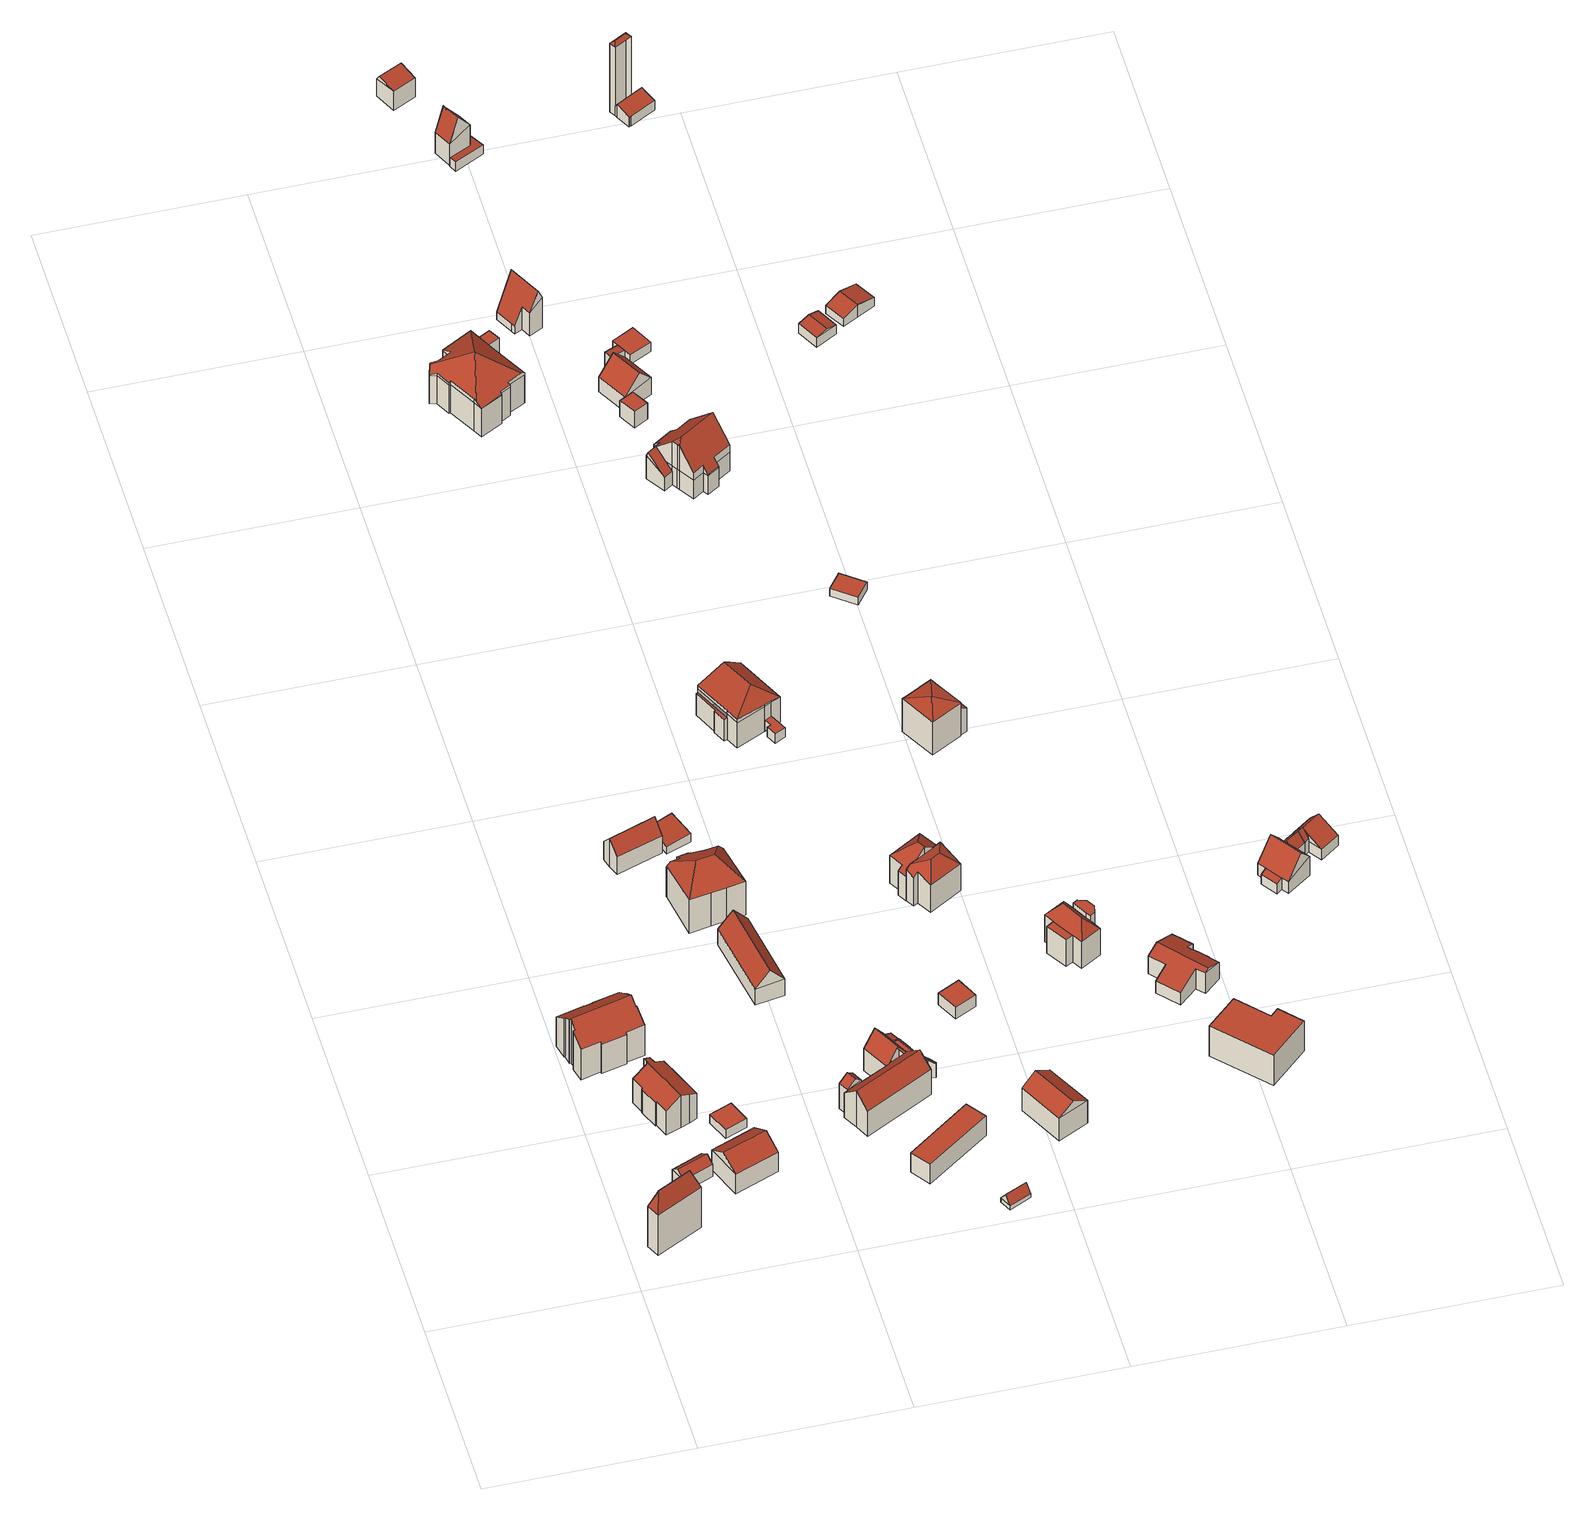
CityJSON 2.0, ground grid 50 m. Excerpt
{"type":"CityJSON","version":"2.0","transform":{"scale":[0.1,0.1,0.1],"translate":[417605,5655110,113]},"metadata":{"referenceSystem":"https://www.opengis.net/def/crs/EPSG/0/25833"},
"CityObjects":{
"building1":{"type":"Building","attributes":{"Dachtyp_tdc":"tdcFreeFormRoof","Gemeindeschluessel":14612000,"Dachneigung":70.99,"QualitaetDacherkennung":5,"Geometrietyp2DReferenz":"3000","measuredHeight":18.32,"function":"31001_9998","roofType":"5000"},"geometry":[{"type":"Solid","lod":"2","boundaries":[[[[0,1,2,3]],[[1,4,5,2]],[[4,6,7,5]],[[6,0,3,7]],[[8,6,4]],[[9,8,4,1]],[[9,1,0]],[[8,9,0,6]],[[3,2,5,7]]]],"semantics":{"surfaces":[{"type":"WallSurface"},{"type":"RoofSurface"},{"type":"GroundSurface"}],"values":[[0,0,0,0,1,1,1,1,2]]}}]},
"building2":{"type":"Building","attributes":{"Dachtyp_tdc":"tdcGableRoof","Gemeindeschluessel":14612000,"Dachneigung":39.27,"QualitaetDacherkennung":62,"Geometrietyp2DReferenz":"3000","measuredHeight":5.56,"function":"31001_9998","roofType":"3100"},"geometry":[{"type":"Solid","lod":"2","boundaries":[[[[10,11,12,13]],[[11,14,15,12]],[[14,16,17,15]],[[16,10,13,17]],[[14,11,18]],[[10,16,19]],[[11,10,19,18]],[[16,14,18,19]],[[13,12,15,17]]]],"semantics":{"surfaces":[{"type":"WallSurface"},{"type":"RoofSurface"},{"type":"GroundSurface"}],"values":[[0,0,0,0,0,0,1,1,2]]}}]},
"building3":{"type":"Building","attributes":{"Dachtyp_tdc":"tdcGableRoof","Gemeindeschluessel":14612000,"Dachneigung":36.23,"QualitaetDacherkennung":73,"Geometrietyp2DReferenz":"3000","measuredHeight":14.15,"function":"31001_9998","roofType":"3100"},"geometry":[{"type":"Solid","lod":"2","boundaries":[[[[20,21,22,23]],[[21,24,25,22]],[[24,26,27,25]],[[26,28,29,27]],[[28,30,31,29]],[[30,32,33,31]],[[32,34,35,33]],[[34,36,37,35]],[[36,38,39,37]],[[38,40,41,39]],[[40,42,43,41]],[[44,45,46,47]],[[45,48,49,46]],[[48,50,51,49]],[[50,52,53,51]],[[52,54,55,53]],[[54,56,57,55]],[[56,58,59,57]],[[58,60,61,59]],[[60,62,63,61]],[[62,64,65,63]],[[64,66,67,65]],[[66,20,23,67]],[[62,60,58,56,54,52,50,48,45,44,68,42,40,38,36]],[[36,34,32,30,28,26,24,21,20,66,64,62]],[[23,22,25,27,29,31,33,35,37,39,41,43,69,47,46,49,51,53,55,57,59,61,63,65,67]],[[42,68,69,43]],[[68,44,47,69]]]],"semantics":{"surfaces":[{"type":"WallSurface"},{"type":"RoofSurface"},{"type":"GroundSurface"}],"values":[[0,0,0,0,0,0,0,0,0,0,0,0,0,0,0,0,0,0,0,0,0,0,0,1,1,2,0,0]]}}]},
"building4":{"type":"Building","attributes":{"Dachtyp_tdc":"tdcGableRoof","Gemeindeschluessel":14612000,"Dachneigung":25.41,"QualitaetDacherkennung":47,"Geometrietyp2DReferenz":"3000","measuredHeight":10.23,"function":"31001_9998","roofType":"3100"},"geometry":[{"type":"Solid","lod":"2","boundaries":[[[[70,71,72,73]],[[71,74,75,72]],[[74,76,77,75]],[[76,78,79,77]],[[78,80,81,79]],[[80,82,83,81]],[[82,84,85,83]],[[84,86,87,85]],[[86,88,89,87]],[[88,90,91,89]],[[90,92,93,91]],[[92,94,95,93]],[[94,96,97,95]],[[96,98,99,97]],[[98,100,101,99]],[[100,102,103,101]],[[102,104,105,103]],[[104,70,73,105]],[[100,98,96,94,92,90,88,86,84,82]],[[82,80,78,76,74,71,70,104,102,100]],[[73,72,75,77,79,81,83,85,87,89,91,93,95,97,99,101,103,105]]]],"semantics":{"surfaces":[{"type":"WallSurface"},{"type":"RoofSurface"},{"type":"GroundSurface"}],"values":[[0,0,0,0,0,0,0,0,0,0,0,0,0,0,0,0,0,0,1,1,2]]}}]},
"building5":{"type":"Building","attributes":{"Dachtyp_tdc":"tdcGableRoof","Gemeindeschluessel":14612000,"Dachneigung":33.39,"QualitaetDacherkennung":82,"Geometrietyp2DReferenz":"3000","measuredHeight":9.34,"function":"31001_9998","roofType":"3100"},"geometry":[{"type":"Solid","lod":"2","boundaries":[[[[106,107,108,109]],[[107,110,111,108]],[[110,112,113,111]],[[112,106,109,113]],[[110,107,114]],[[106,112,115]],[[107,106,115,114]],[[112,110,114,115]],[[109,108,111,113]]]],"semantics":{"surfaces":[{"type":"WallSurface"},{"type":"RoofSurface"},{"type":"GroundSurface"}],"values":[[0,0,0,0,0,0,1,1,2]]}}]},
"building6":{"type":"Building","attributes":{"Dachtyp_tdc":"tdcPolyFlatRoof","Gemeindeschluessel":14612000,"Dachneigung":0,"QualitaetDacherkennung":63,"Geometrietyp2DReferenz":"3000","measuredHeight":2.88,"function":"31001_9998","roofType":"1000"},"geometry":[{"type":"Solid","lod":"2","boundaries":[[[[116,117,118,119]],[[117,120,121,118]],[[120,122,123,121]],[[122,116,119,123]],[[122,120,117,116]],[[119,118,121,123]]]],"semantics":{"surfaces":[{"type":"WallSurface"},{"type":"RoofSurface"},{"type":"GroundSurface"}],"values":[[0,0,0,0,1,2]]}}]},
"building7":{"type":"Building","attributes":{"Dachtyp_tdc":"tdcGableRoof","Gemeindeschluessel":14612000,"Dachneigung":51.61,"QualitaetDacherkennung":82,"Geometrietyp2DReferenz":"3000","measuredHeight":9.18,"function":"31001_9998","roofType":"3100"},"geometry":[{"type":"Solid","lod":"2","boundaries":[[[[124,125,126,127]],[[125,128,129,126]],[[128,130,131,129]],[[130,132,133,131]],[[132,134,135,133]],[[134,136,137,135]],[[136,138,139,137]],[[132,130,128,125,124,140,141,138]],[[138,136,134,132]],[[139,142,143,127,126,129,131,133,135,137]],[[138,141,142,139]],[[141,140,143,142]],[[140,124,127,143]]]],"semantics":{"surfaces":[{"type":"WallSurface"},{"type":"RoofSurface"},{"type":"GroundSurface"}],"values":[[0,0,0,0,0,0,0,1,1,2,0,0,0]]}}]},
"building8":{"type":"Building","attributes":{"Dachtyp_tdc":"tdcGableRoof","Gemeindeschluessel":14612000,"Dachneigung":51.24,"QualitaetDacherkennung":78,"Geometrietyp2DReferenz":"3000","measuredHeight":9.6,"function":"31001_9998","roofType":"3100"},"geometry":[{"type":"Solid","lod":"2","boundaries":[[[[144,145,146,147]],[[145,148,149,146]],[[148,150,151,149]],[[150,144,147,151]],[[148,145,152]],[[144,150,153]],[[145,144,153,152]],[[150,148,152,153]],[[147,146,149,151]]]],"semantics":{"surfaces":[{"type":"WallSurface"},{"type":"RoofSurface"},{"type":"GroundSurface"}],"values":[[0,0,0,0,0,0,1,1,2]]}}]},
"building9":{"type":"Building","attributes":{"Dachtyp_tdc":"tdcFreeFormRoof","Gemeindeschluessel":14612000,"Dachneigung":37.23,"QualitaetDacherkennung":53,"Geometrietyp2DReferenz":"3000","measuredHeight":15.66,"function":"31001_9998","roofType":"5000"},"geometry":[{"type":"Solid","lod":"2","boundaries":[[[[154,155,156,157]],[[155,158,159,156]],[[158,160,161,159]],[[160,162,163,161]],[[162,164,165,163]],[[164,166,167,165]],[[166,168,169,167]],[[168,170,171,169]],[[170,172,173,171]],[[172,174,175,173]],[[174,176,177,175]],[[176,178,179,177]],[[178,154,157,179]],[[176,180,181,154,178]],[[170,168,182,183]],[[172,170,183,180,176,174]],[[183,182,166,164,162,160,158,155,181,180]],[[155,154,181]],[[168,166,182]],[[157,156,159,161,163,165,167,169,171,173,175,177,179]]]],"semantics":{"surfaces":[{"type":"WallSurface"},{"type":"RoofSurface"},{"type":"GroundSurface"}],"values":[[0,0,0,0,0,0,0,0,0,0,0,0,0,1,1,1,1,0,0,2]]}}]},
"building10":{"type":"Building","attributes":{"Dachtyp_tdc":"tdcPolyFlatRoof","Gemeindeschluessel":14612000,"Dachneigung":5.71,"QualitaetDacherkennung":79,"Geometrietyp2DReferenz":"3000","measuredHeight":2.94,"function":"31001_9998","roofType":"2100"},"geometry":[{"type":"Solid","lod":"2","boundaries":[[[[184,185,186,187]],[[185,188,189,186]],[[188,190,191,189]],[[190,192,193,191]],[[192,184,187,193]],[[192,190,188,185,184]],[[187,186,189,191,193]]]],"semantics":{"surfaces":[{"type":"WallSurface"},{"type":"RoofSurface"},{"type":"GroundSurface"}],"values":[[0,0,0,0,0,1,2]]}}]},
"building11":{"type":"Building","attributes":{"Gemeindeschluessel":14612000,"Geometrietyp2DReferenz":"3000","function":"31001_9998","roofType":"9999"},"children":["building11-1","building11-2","building11-3","building11-4"]},
"building11-1":{"type":"BuildingPart","attributes":{"Dachtyp_tdc":"tdcGableRoof","Dachneigung":43.48,"QualitaetDacherkennung":71,"Geometrietyp2DReferenz":"3000","measuredHeight":11.75,"roofType":"3100"},"parents":["building11"],"geometry":[{"type":"MultiSurface","lod":"2","boundaries":[[[194,195,196,197]],[[195,198,199,196]],[[198,200,201,199]],[[200,202,203,201]],[[204,205,206,207,208]],[[209,210,211]],[[209,194,197,210]],[[212,213,214,215,216,205,204,202,200,198]],[[198,195,194,209,212]],[[197,196,199,201,203,208,207,217,218,219,220,210]]],"semantics":{"surfaces":[{"type":"WallSurface"},{"type":"RoofSurface"},{"type":"GroundSurface"}],"values":[0,0,0,0,0,0,0,1,1,2]}}]},
"building11-2":{"type":"BuildingPart","attributes":{"Dachtyp_tdc":"tdcGableRoof","Dachneigung":54.08,"QualitaetDacherkennung":79,"Geometrietyp2DReferenz":"3000","measuredHeight":11.5,"roofType":"3100"},"parents":["building11"],"geometry":[{"type":"MultiSurface","lod":"2","boundaries":[[[206,221,222,207]],[[221,223,224,222]],[[223,225,226,224]],[[225,227,228,226]],[[227,229,228]],[[223,221,206,216,230]],[[230,214,231,227,225,223]],[[218,217,207,222,224,226,228]]],"semantics":{"surfaces":[{"type":"WallSurface"},{"type":"RoofSurface"},{"type":"GroundSurface"}],"values":[0,0,0,0,0,1,1,2]}}]},
"building11-3":{"type":"BuildingPart","attributes":{"Dachtyp_tdc":"tdcFreeFormRoof","Dachneigung":43.58,"QualitaetDacherkennung":15,"Geometrietyp2DReferenz":"3000","measuredHeight":7.58,"roofType":"5000"},"parents":["building11"],"geometry":[{"type":"MultiSurface","lod":"2","boundaries":[[[232,233,234,235]],[[233,236,237,234]],[[236,238,239,237]],[[238,240,241,239]],[[240,242,243,241]],[[242,244,245,243]],[[244,246,247,245]],[[246,248,249,247]],[[248,250,251,249]],[[250,252,219,251]],[[229,232,235,228]],[[252,253,211,253,252,250,254]],[[250,248,246]],[[250,246,244,242,240,238,236,233,232,255,254]],[[232,229,255]],[[229,256,252,254,255]],[[235,234,237,239,241,243,245,247,249,251,219,220,210,220,219,218,228]]],"semantics":{"surfaces":[{"type":"WallSurface"},{"type":"RoofSurface"},{"type":"GroundSurface"}],"values":[0,0,0,0,0,0,0,0,0,0,0,1,1,1,1,1,2]}}]},
"building11-4":{"type":"BuildingPart","attributes":{"Dachtyp_tdc":"tdcGableRoof","Dachneigung":38.93,"QualitaetDacherkennung":52,"Geometrietyp2DReferenz":"3000","measuredHeight":10,"roofType":"3100"},"parents":["building11"],"geometry":[{"type":"MultiSurface","lod":"2","boundaries":[[[257,258,259,203,202]],[[258,260,261,259]],[[260,262,204,208,261]],[[260,258,263]],[[257,262,264]],[[258,257,264,263]],[[262,260,263,264]],[[203,259,261,208]]],"semantics":{"surfaces":[{"type":"WallSurface"},{"type":"RoofSurface"},{"type":"GroundSurface"}],"values":[0,0,0,0,0,1,1,2]}}]},
"building12":{"type":"Building","attributes":{"Dachtyp_tdc":"tdcPolyFlatRoof","Gemeindeschluessel":14612000,"Dachneigung":0,"QualitaetDacherkennung":71,"Geometrietyp2DReferenz":"3000","measuredHeight":6.22,"function":"31001_9998","roofType":"1000"},"geometry":[{"type":"Solid","lod":"2","boundaries":[[[[265,266,267,268]],[[266,269,270,267]],[[269,271,272,270]],[[271,265,268,272]],[[271,269,266,265]],[[268,267,270,272]]]],"semantics":{"surfaces":[{"type":"WallSurface"},{"type":"RoofSurface"},{"type":"GroundSurface"}],"values":[[0,0,0,0,1,2]]}}]},
"building13":{"type":"Building","attributes":{"Dachtyp_tdc":"tdcPolyFlatRoof","Gemeindeschluessel":14612000,"Dachneigung":24.96,"QualitaetDacherkennung":36,"Geometrietyp2DReferenz":"3000","measuredHeight":5.67,"function":"31001_9998","roofType":"2100"},"geometry":[{"type":"Solid","lod":"2","boundaries":[[[[273,274,275,276]],[[274,277,278,275]],[[277,279,280,278]],[[279,273,276,280]],[[279,277,274,273]],[[276,275,278,280]]]],"semantics":{"surfaces":[{"type":"WallSurface"},{"type":"RoofSurface"},{"type":"GroundSurface"}],"values":[[0,0,0,0,1,2]]}}]},
"building14":{"type":"Building","attributes":{"Dachtyp_tdc":"tdcFreeFormRoof","Gemeindeschluessel":14612000,"Dachneigung":56.07,"QualitaetDacherkennung":18,"Geometrietyp2DReferenz":"3000","measuredHeight":3.53,"function":"31001_9998","roofType":"5000"},"geometry":[{"type":"Solid","lod":"2","boundaries":[[[[281,282,283,284]],[[282,285,286,283]],[[285,287,288,286]],[[287,281,284,288]],[[289,290,287,285]],[[289,285,282]],[[290,289,282,281]],[[290,281,287]],[[284,283,286,288]]]],"semantics":{"surfaces":[{"type":"WallSurface"},{"type":"RoofSurface"},{"type":"GroundSurface"}],"values":[[0,0,0,0,1,0,1,0,2]]}}]},
"building15":{"type":"Building","attributes":{"Dachtyp_tdc":"tdcFreeFormRoof","Gemeindeschluessel":14612000,"Dachneigung":37.74,"QualitaetDacherkennung":28,"Geometrietyp2DReferenz":"3000","measuredHeight":15.5,"function":"31001_9998","roofType":"5000"},"geometry":[{"type":"Solid","lod":"2","boundaries":[[[[291,292,293,294]],[[292,295,296,293]],[[295,297,298,296]],[[297,299,300,298]],[[299,301,302,300]],[[301,303,304,302]],[[303,305,306,304]],[[305,307,308,306]],[[307,309,310,308]],[[309,311,312,310]],[[311,313,314,312]],[[313,315,316,314]],[[315,317,318,316]],[[317,319,320,318]],[[319,321,322,320]],[[321,323,324,322]],[[323,291,294,324]],[[325,326,327,328,329,330,331,309]],[[332,333,334,335,336,331,330]],[[337,332,330,338,339]],[[340,341,342,343,338,330,329,299]],[[297,340,299]],[[299,329,328,301]],[[323,339,338,343,291]],[[291,343,342,292]],[[292,342,341,295]],[[295,341,340,297]],[[321,337,339,323]],[[319,332,337,321]],[[309,331,336,311]],[[311,336,335,313]],[[313,335,334,315]],[[315,334,333,317]],[[317,333,332,319]],[[301,328,327,303]],[[303,327,326,305]],[[305,326,325,307]],[[307,325,309]],[[294,293,296,298,300,302,304,306,308,310,312,314,316,318,320,322,324]]]],"semantics":{"surfaces":[{"type":"WallSurface"},{"type":"RoofSurface"},{"type":"GroundSurface"}],"values":[[0,0,0,0,0,0,0,0,0,0,0,0,0,0,0,0,0,1,1,1,1,0,0,0,0,0,0,0,0,0,0,0,0,0,0,0,0,0,2]]}}]},
"building16":{"type":"Building","attributes":{"Dachtyp_tdc":"tdcPolyFlatRoof","Gemeindeschluessel":14612000,"Dachneigung":0,"QualitaetDacherkennung":49,"Geometrietyp2DReferenz":"3000","measuredHeight":3.64,"function":"31001_9998","roofType":"1000"},"geometry":[{"type":"Solid","lod":"2","boundaries":[[[[344,345,346,347]],[[345,348,349,346]],[[348,350,351,349]],[[350,344,347,351]],[[350,348,345,344]],[[347,346,349,351]]]],"semantics":{"surfaces":[{"type":"WallSurface"},{"type":"RoofSurface"},{"type":"GroundSurface"}],"values":[[0,0,0,0,1,2]]}}]},
"building17":{"type":"Building","attributes":{"Gemeindeschluessel":14612000,"Geometrietyp2DReferenz":"3000","function":"31001_9998","roofType":"9999"},"children":["building17-1","building17-2"]},
"building17-1":{"type":"BuildingPart","attributes":{"Dachtyp_tdc":"tdcPolyFlatRoof","Dachneigung":0,"QualitaetDacherkennung":19,"Geometrietyp2DReferenz":"3000","measuredHeight":6.93,"roofType":"1000"},"parents":["building17"],"geometry":[{"type":"MultiSurface","lod":"2","boundaries":[[[352,353,354,355]],[[353,356,357,354]],[[356,358,359,357]],[[358,360,361,359]],[[360,362,363,361]],[[360,358,356,353,352,362]],[[363,355,354,357,359,361]]],"semantics":{"surfaces":[{"type":"WallSurface"},{"type":"RoofSurface"},{"type":"GroundSurface"}],"values":[0,0,0,0,0,1,2]}}]},
"building17-2":{"type":"BuildingPart","attributes":{"Dachtyp_tdc":"tdcHipAndGableRoof","Dachneigung":17.1,"QualitaetDacherkennung":35,"Geometrietyp2DReferenz":"3000","measuredHeight":11.68,"roofType":"5000"},"parents":["building17"],"geometry":[{"type":"MultiSurface","lod":"2","boundaries":[[[364,365,352,355,366]],[[367,368,369,363,362]],[[368,370,371,369]],[[370,372,373,371]],[[374,375,376,372,377]],[[370,378,379,377,372]],[[380,374,377,379,381]],[[364,374,380,365]],[[365,380,381,367]],[[368,378,370]],[[367,381,379,378,368]],[[382,376,375,383]],[[372,376,382]],[[383,375,374,364]],[[373,384,385,366,355,363,369,371]],[[372,382,384,373]],[[382,383,385,384]],[[383,364,366,385]]],"semantics":{"surfaces":[{"type":"WallSurface"},{"type":"RoofSurface"},{"type":"GroundSurface"}],"values":[0,0,0,0,1,1,1,0,0,0,0,0,0,0,2,0,0,0]}}]},
"building18":{"type":"Building","attributes":{"Dachtyp_tdc":"tdcGableRoof","Gemeindeschluessel":14612000,"Dachneigung":32.87,"QualitaetDacherkennung":79,"Geometrietyp2DReferenz":"3000","measuredHeight":9.95,"function":"31001_9998","roofType":"3100"},"geometry":[{"type":"Solid","lod":"2","boundaries":[[[[386,387,388,389]],[[390,391,389,388]],[[392,393,394,395]],[[387,386,393,392]],[[386,391,394,393]],[[391,390,395,394]],[[390,387,392,395]],[[391,386,389]],[[387,390,388]]]],"semantics":{"surfaces":[{"type":"RoofSurface"},{"type":"GroundSurface"},{"type":"WallSurface"}],"values":[[0,0,1,2,2,2,2,2,2]]}}]},
"building19":{"type":"Building","attributes":{"Gemeindeschluessel":14612000,"Geometrietyp2DReferenz":"3000","function":"31001_9998","roofType":"9999"},"children":["building19-1","building19-2"]},
"building19-1":{"type":"BuildingPart","attributes":{"Dachtyp_tdc":"tdcPolyFlatRoof","Dachneigung":0,"QualitaetDacherkennung":50,"Geometrietyp2DReferenz":"3000","measuredHeight":4.95,"roofType":"1000"},"parents":["building19"],"geometry":[{"type":"MultiSurface","lod":"2","boundaries":[[[396,397,398,399]],[[397,400,401,398]],[[400,402,403,401]],[[402,400,397,396]],[[399,398,401,403]]],"semantics":{"surfaces":[{"type":"WallSurface"},{"type":"RoofSurface"},{"type":"GroundSurface"}],"values":[0,0,0,1,2]}}]},
"building19-2":{"type":"BuildingPart","attributes":{"Dachtyp_tdc":"tdcFreeFormRoof","Dachneigung":19,"QualitaetDacherkennung":29,"Geometrietyp2DReferenz":"3000","measuredHeight":5.37,"roofType":"5000"},"parents":["building19"],"geometry":[{"type":"MultiSurface","lod":"2","boundaries":[[[402,404,405,403]],[[404,406,407,405]],[[406,396,399,407]],[[408,406,404]],[[409,408,404,402]],[[409,402,396]],[[408,409,396,406]],[[399,403,405,407]]],"semantics":{"surfaces":[{"type":"WallSurface"},{"type":"RoofSurface"},{"type":"GroundSurface"}],"values":[0,0,0,1,1,1,1,2]}}]},
"building20":{"type":"Building","attributes":{"Dachtyp_tdc":"tdcPolyFlatRoof","Gemeindeschluessel":14612000,"Dachneigung":0,"QualitaetDacherkennung":33,"Geometrietyp2DReferenz":"3000","measuredHeight":3,"function":"31001_9998","roofType":"1000"},"geometry":[{"type":"Solid","lod":"2","boundaries":[[[[410,411,412,413]],[[411,414,415,412]],[[414,416,417,415]],[[416,418,419,417]],[[418,420,421,419]],[[420,410,413,421]],[[420,418,416,414,411,410]],[[413,412,415,417,419,421]]]],"semantics":{"surfaces":[{"type":"WallSurface"},{"type":"RoofSurface"},{"type":"GroundSurface"}],"values":[[0,0,0,0,0,0,1,2]]}}]},
"building21":{"type":"Building","attributes":{"Dachtyp_tdc":"tdcHipAndGableRoof","Gemeindeschluessel":14612000,"Dachneigung":41.24,"QualitaetDacherkennung":55,"Geometrietyp2DReferenz":"3000","measuredHeight":12.93,"function":"31001_9998","roofType":"5000"},"geometry":[{"type":"Solid","lod":"2","boundaries":[[[[422,423,424,425]],[[423,426,427,424]],[[426,428,429,427]],[[428,430,431,429]],[[430,432,433,431]],[[432,434,435,433]],[[434,422,425,435]],[[430,428,436]],[[428,426,423,422,434,436]],[[434,432,430,436]],[[425,424,427,429,431,433,435]]]],"semantics":{"surfaces":[{"type":"WallSurface"},{"type":"RoofSurface"},{"type":"GroundSurface"}],"values":[[0,0,0,0,0,0,0,1,1,1,2]]}}]},
"building22":{"type":"Building","attributes":{"Dachtyp_tdc":"tdcHipRoof","Gemeindeschluessel":14612000,"Dachneigung":45.34,"QualitaetDacherkennung":40,"Geometrietyp2DReferenz":"3000","measuredHeight":12.14,"function":"31001_9998","roofType":"3200"},"geometry":[{"type":"Solid","lod":"2","boundaries":[[[[437,438,439,440]],[[438,441,442,439]],[[441,443,444,442]],[[443,445,446,444]],[[445,447,448,446]],[[447,449,450,448]],[[449,437,440,450]],[[437,449,451]],[[447,445,443,441,438,452]],[[449,447,452,451]],[[438,437,451,452]],[[440,439,442,444,446,448,450]]]],"semantics":{"surfaces":[{"type":"WallSurface"},{"type":"RoofSurface"},{"type":"GroundSurface"}],"values":[[0,0,0,0,0,0,0,1,1,1,1,2]]}}]},
"building23":{"type":"Building","attributes":{"Dachtyp_tdc":"tdcFreeFormRoof","Gemeindeschluessel":14612000,"Dachneigung":65.74,"QualitaetDacherkennung":5,"Geometrietyp2DReferenz":"3000","measuredHeight":12.74,"function":"31001_9998","roofType":"5000"},"geometry":[{"type":"Solid","lod":"2","boundaries":[[[[453,454,455,456]],[[454,457,458,455]],[[457,459,460,458]],[[459,461,462,460]],[[461,463,464,462]],[[463,465,466,464]],[[465,453,456,466]],[[467,461,459,468]],[[465,463,467,468,457,454,453]],[[463,461,467]],[[459,457,468]],[[456,455,458,460,462,464,466]]]],"semantics":{"surfaces":[{"type":"WallSurface"},{"type":"RoofSurface"},{"type":"GroundSurface"}],"values":[[0,0,0,0,0,0,0,1,1,0,0,2]]}}]},
"building24":{"type":"Building","attributes":{"Dachtyp_tdc":"tdcGableRoof","Gemeindeschluessel":14612000,"Dachneigung":41.22,"QualitaetDacherkennung":0,"Geometrietyp2DReferenz":"3000","BezugspunktDach":"2000","measuredHeight":8.77,"function":"31001_9998"},"geometry":[{"type":"MultiSurface","lod":"2","boundaries":[[[469,470,471,472]],[[473,474,472,471]],[[470,469,475,476]],[[469,474,477,475]],[[474,473,478,477]],[[473,470,476,478]],[[474,469,472]],[[470,473,471]],[[476,475,477,478]]],"semantics":{"surfaces":[{"type":"RoofSurface"},{"type":"WallSurface"},{"type":"GroundSurface"}],"values":[0,0,1,1,1,1,1,1,2]}}]},
"building25":{"type":"Building","attributes":{"Dachtyp_tdc":"tdcPolyFlatRoof","Gemeindeschluessel":14612000,"Dachneigung":2.6,"QualitaetDacherkennung":67,"Geometrietyp2DReferenz":"3000","measuredHeight":5.34,"function":"31001_9998","roofType":"2100"},"geometry":[{"type":"Solid","lod":"2","boundaries":[[[[479,480,481,482]],[[480,483,484,481]],[[483,485,486,484]],[[485,487,488,486]],[[487,479,482,488]],[[487,485,483,480,479]],[[482,481,484,486,488]]]],"semantics":{"surfaces":[{"type":"WallSurface"},{"type":"RoofSurface"},{"type":"GroundSurface"}],"values":[[0,0,0,0,0,1,2]]}}]},
"building26":{"type":"Building","attributes":{"Dachtyp_tdc":"tdcGableRoof","Gemeindeschluessel":14612000,"Dachneigung":47.8,"QualitaetDacherkennung":81,"Geometrietyp2DReferenz":"3000","measuredHeight":9.61,"function":"31001_9998","roofType":"3100"},"geometry":[{"type":"Solid","lod":"2","boundaries":[[[[489,490,491,492]],[[490,493,494,491]],[[493,495,496,494]],[[495,489,492,496]],[[493,490,497]],[[489,495,498]],[[490,489,498,497]],[[495,493,497,498]],[[492,491,494,496]]]],"semantics":{"surfaces":[{"type":"WallSurface"},{"type":"RoofSurface"},{"type":"GroundSurface"}],"values":[[0,0,0,0,0,0,1,1,2]]}}]},
"building27":{"type":"Building","attributes":{"Dachtyp_tdc":"tdcPolyFlatRoof","Gemeindeschluessel":14612000,"Dachneigung":5.94,"QualitaetDacherkennung":58,"Geometrietyp2DReferenz":"3000","measuredHeight":6.97,"function":"31001_9998","roofType":"2100"},"geometry":[{"type":"Solid","lod":"2","boundaries":[[[[499,500,501,502]],[[500,503,504,501]],[[503,505,506,504]],[[505,499,502,506]],[[505,503,500,499]],[[502,501,504,506]]]],"semantics":{"surfaces":[{"type":"WallSurface"},{"type":"RoofSurface"},{"type":"GroundSurface"}],"values":[[0,0,0,0,1,2]]}}]},
"building28":{"type":"Building","attributes":{"Dachtyp_tdc":"tdcGableRoof","Gemeindeschluessel":14612000,"Dachneigung":11.36,"QualitaetDacherkennung":10,"Geometrietyp2DReferenz":"3000","measuredHeight":7.09,"function":"31001_9998","roofType":"3100"},"geometry":[{"type":"Solid","lod":"2","boundaries":[[[[507,508,509,510]],[[508,511,512,509]],[[511,513,514,512]],[[513,507,510,514]],[[511,508,515]],[[507,513,516]],[[508,507,516,515]],[[513,511,515,516]],[[510,509,512,514]]]],"semantics":{"surfaces":[{"type":"WallSurface"},{"type":"RoofSurface"},{"type":"GroundSurface"}],"values":[[0,0,0,0,0,0,1,1,2]]}}]},
"building29":{"type":"Building","attributes":{"Dachtyp_tdc":"tdcFreeFormRoof","Gemeindeschluessel":14612000,"Dachneigung":45.91,"QualitaetDacherkennung":34,"Geometrietyp2DReferenz":"3000","measuredHeight":15.17,"function":"31001_9998","roofType":"5000"},"geometry":[{"type":"Solid","lod":"2","boundaries":[[[[517,518,519,520]],[[518,521,522,519]],[[521,523,524,522]],[[523,525,526,524]],[[525,527,528,526]],[[527,529,530,528]],[[529,531,532,530]],[[531,533,534,532]],[[533,535,536,534]],[[535,537,538,536]],[[537,539,540,538]],[[539,541,542,540]],[[541,543,544,542]],[[543,545,546,544]],[[545,547,548,546]],[[549,550,551,552]],[[553,554,555,552,551,556,557,558,559]],[[560,561,541,539,562,563,564,549,552,555]],[[531,550,549,564,533]],[[533,564,563,535]],[[535,563,562,537]],[[537,562,539]],[[543,561,560,545]],[[545,560,555,547]],[[541,561,543]],[[518,553,559,521]],[[521,559,558,523]],[[523,558,557,525]],[[527,556,551,529]],[[525,557,556,527]],[[547,555,554,517]],[[517,554,553,518]],[[529,551,550,531]],[[548,520,519,522,524,526,528,530,532,534,536,538,540,542,544,546]],[[547,517,520,548]]]],"semantics":{"surfaces":[{"type":"WallSurface"},{"type":"RoofSurface"},{"type":"GroundSurface"}],"values":[[0,0,0,0,0,0,0,0,0,0,0,0,0,0,0,1,1,1,0,0,0,0,0,0,0,0,0,0,0,0,0,0,0,2,0]]}}]},
"building30":{"type":"Building","attributes":{"Dachtyp_tdc":"tdcFreeFormRoof","Gemeindeschluessel":14612000,"Dachneigung":69.78,"QualitaetDacherkennung":6,"Geometrietyp2DReferenz":"3000","measuredHeight":13.82,"function":"31001_9998","roofType":"5000"},"geometry":[{"type":"Solid","lod":"2","boundaries":[[[[565,566,567,568]],[[566,569,570,567]],[[569,571,572,570]],[[571,573,574,572]],[[573,575,576,574]],[[575,565,568,576]],[[577,578,569,566,565,575]],[[577,573,571,578]],[[571,569,578]],[[575,573,577]],[[568,567,570,572,574,576]]]],"semantics":{"surfaces":[{"type":"WallSurface"},{"type":"RoofSurface"},{"type":"GroundSurface"}],"values":[[0,0,0,0,0,0,1,1,0,0,2]]}}]},
"building31":{"type":"Building","attributes":{"Gemeindeschluessel":14612000,"Dachneigung":39.41,"Dachorientierung":-30.04,"MittlereTraufHoehe":136.71,"QualitaetDacherkennung":86,"ObjektHoehe":12.24,"BodenHoehe":128.11,"Geometrietyp2DReferenz":"3000","AbsoluteHoehe":140.35,"Dachflaeche":110.57,"measuredHeight":12.24,"function":"31001_9998","roofType":"3200","storeysAboveGround":4},"children":["building31-1","building31-2"],"geometry":[{"type":"MultiSurface","lod":"2","boundaries":[[[579,580,581,582]],[[580,583,584,581]],[[583,585,586,584]],[[587,588,589,590]],[[588,591,592,589]],[[591,593,594,592]],[[595,596,580,579,597,593,591]],[[595,591,588]],[[596,595,588,587,585,583]],[[596,583,580]],[[582,581,584,586,590,589,592,594,598]],[[585,587,590,586]],[[598,594,593,597]],[[582,598,597,579]]],"semantics":{"surfaces":[{"type":"WallSurface"},{"type":"RoofSurface"},{"type":"GroundSurface"},{"type":"ClosureSurface","isClosure":"1","QuelleClosure":"LoD2WallSurface"}],"values":[0,0,0,0,0,0,1,1,1,1,2,3,3,3]}}]},
"building31-1":{"type":"BuildingPart","attributes":{"Dachneigung":90,"Dachorientierung":0,"MittlereTraufHoehe":138.31,"QualitaetDacherkennung":22,"BodenHoehe":128.11,"ObjektTeilHoehe":10.2,"Geometrietyp2DReferenz":"3000","AbsoluteHoehe":138.31,"Dachflaeche":13.28,"measuredHeight":10.2,"roofType":"1000","storeysAboveGround":3},"parents":["building31"],"geometry":[{"type":"MultiSurface","lod":"2","boundaries":[[[599,600,601,594,593]],[[600,602,603,601]],[[602,604,605,603]],[[604,606,607,605]],[[606,608,579,582,607]],[[606,604,602,600,599,609,608]],[[582,598,594,601,603,605,607]],[[597,579,608,609]],[[597,598,582,579]],[[593,597,609,599]],[[593,594,598,597]]],"semantics":{"surfaces":[{"type":"WallSurface"},{"type":"RoofSurface"},{"type":"GroundSurface"},{"type":"ClosureSurface","isClosure":"1","QuelleClosure":"LoD2WallSurface"}],"values":[0,0,0,0,0,1,2,0,3,0,3]}}]},
"building31-2":{"type":"BuildingPart","attributes":{"Dachneigung":90,"Dachorientierung":0,"MittlereTraufHoehe":136.71,"QualitaetDacherkennung":81,"BodenHoehe":128.11,"ObjektTeilHoehe":8.6,"Geometrietyp2DReferenz":"3000","AbsoluteHoehe":136.71,"Dachflaeche":12.63,"measuredHeight":8.6,"roofType":"1000","storeysAboveGround":3},"parents":["building31"],"geometry":[{"type":"MultiSurface","lod":"2","boundaries":[[[610,587,590,611]],[[585,612,613,586]],[[612,610,611,613]],[[612,585,587,610]],[[611,590,586,613]],[[587,585,586,590]]],"semantics":{"surfaces":[{"type":"WallSurface"},{"type":"RoofSurface"},{"type":"GroundSurface"},{"type":"ClosureSurface","isClosure":"1","QuelleClosure":"LoD2WallSurface"}],"values":[0,0,0,1,2,3]}}]},
"building32":{"type":"Building","attributes":{"Dachtyp_tdc":"tdcPolyFlatRoof","Gemeindeschluessel":14612000,"Dachneigung":7.21,"QualitaetDacherkennung":38,"Geometrietyp2DReferenz":"3000","measuredHeight":3,"function":"31001_9998","roofType":"2100"},"geometry":[{"type":"Solid","lod":"2","boundaries":[[[[614,615,616,617]],[[615,618,619,616]],[[618,620,621,619]],[[620,622,623,621]],[[622,624,625,623]],[[624,626,627,625]],[[626,628,629,627]],[[628,614,617,629]],[[628,626,624,622,620,618,615,614]],[[617,616,619,621,623,625,627,629]]]],"semantics":{"surfaces":[{"type":"WallSurface"},{"type":"RoofSurface"},{"type":"GroundSurface"}],"values":[[0,0,0,0,0,0,0,0,1,2]]}}]},
"building33":{"type":"Building","attributes":{"Dachtyp_tdc":"tdcPolyFlatRoof","Gemeindeschluessel":14612000,"Dachneigung":0,"QualitaetDacherkennung":0,"Geometrietyp2DReferenz":"3000","BezugspunktDach":"2000","measuredHeight":3,"function":"31001_9998"},"geometry":[{"type":"MultiSurface","lod":"2","boundaries":[[[630,631,632,633]],[[633,632,634,635]],[[632,631,636,634]],[[631,630,637,636]],[[630,633,635,637]],[[635,634,636,637]]],"semantics":{"surfaces":[{"type":"RoofSurface"},{"type":"WallSurface"},{"type":"GroundSurface"}],"values":[0,1,1,1,1,2]}}]},
"building34":{"type":"Building","attributes":{"Gemeindeschluessel":14612000,"Geometrietyp2DReferenz":"3000","function":"31001_9998","roofType":"9999"},"children":["building34-1","building34-2"]},
"building34-1":{"type":"BuildingPart","attributes":{"Dachtyp_tdc":"tdcPolyFlatRoof","Dachneigung":32.62,"QualitaetDacherkennung":39,"Geometrietyp2DReferenz":"3000","measuredHeight":8.93,"roofType":"2100"},"parents":["building34"],"geometry":[{"type":"MultiSurface","lod":"2","boundaries":[[[638,639,640,641]],[[639,642,643,640]],[[642,644,645,643]],[[644,646,647,645]],[[646,648,649,647]],[[650,638,641,651]],[[650,646,648,646,644,642,639,638]],[[641,640,643,645,647,649,647,651]]],"semantics":{"surfaces":[{"type":"WallSurface"},{"type":"RoofSurface"},{"type":"GroundSurface"}],"values":[0,0,0,0,0,0,1,2]}}]},
"building34-2":{"type":"BuildingPart","attributes":{"Dachtyp_tdc":"tdcTentRoof","Dachneigung":16.89,"QualitaetDacherkennung":42,"Geometrietyp2DReferenz":"3000","measuredHeight":11.97,"roofType":"3500"},"parents":["building34"],"geometry":[{"type":"MultiSurface","lod":"2","boundaries":[[[652,653,654,655]],[[653,656,657,654]],[[656,658,650,651,657]],[[659,660,661,649,648]],[[660,662,663,661]],[[662,652,655,663]],[[652,662,664]],[[656,653,652,664]],[[659,658,656,664]],[[662,660,659,664]],[[655,654,657,651,647,649,661,663]]],"semantics":{"surfaces":[{"type":"WallSurface"},{"type":"RoofSurface"},{"type":"GroundSurface"}],"values":[0,0,0,0,0,0,1,1,1,1,2]}}]},
"building35":{"type":"Building","attributes":{"Dachtyp_tdc":"tdcPolyFlatRoof","Gemeindeschluessel":14612000,"Dachneigung":0,"QualitaetDacherkennung":47,"Geometrietyp2DReferenz":"3000","measuredHeight":2.39,"function":"31001_9998","roofType":"1000"},"geometry":[{"type":"Solid","lod":"2","boundaries":[[[[665,666,667,668]],[[666,669,670,667]],[[669,671,672,670]],[[671,665,668,672]],[[671,669,666,665]],[[668,667,670,672]]]],"semantics":{"surfaces":[{"type":"WallSurface"},{"type":"RoofSurface"},{"type":"GroundSurface"}],"values":[[0,0,0,0,1,2]]}}]},
"building36":{"type":"Building","attributes":{"Gemeindeschluessel":14612000,"Dachtyp_tdc":"tdcFreeFormRoof","Dachneigung":24.22,"QualitaetDacherkennung":70,"Geometrietyp2DReferenz":"3000","measuredHeight":7.27,"function":"31001_9998","roofType":"5000"},"geometry":[{"type":"Solid","lod":"2","boundaries":[[[[673,674,675]],[[676,677,678,679,680,681,682,683,684,685,686,687,688,689]],[[690,691,677,676]],[[691,692,678,677]],[[692,693,679,678]],[[693,694,680,679]],[[694,695,681,680]],[[695,696,682,681]],[[696,697,683,682]],[[697,674,684,683]],[[674,673,685,684]],[[673,698,686,685]],[[698,699,687,686]],[[699,700,688,687]],[[700,701,689,688]],[[701,690,676,689]],[[702,692,691,690,701,700,699,698,673,675]],[[695,694,693,702,675,674,697,696]],[[693,692,702]]]],"semantics":{"surfaces":[{"type":"WallSurface"},{"type":"GroundSurface"},{"type":"RoofSurface"}],"values":[[0,1,0,0,0,0,0,0,0,0,0,0,0,0,0,0,2,2,0]]}}]},
"building37":{"type":"Building","attributes":{"Gemeindeschluessel":14612000,"Dachtyp_tdc":"tdcPolyFlatRoof","Dachneigung":0,"QualitaetDacherkennung":60,"Geometrietyp2DReferenz":"3000","measuredHeight":9.7,"function":"31001_9998","roofType":"1000"},"geometry":[{"type":"Solid","lod":"2","boundaries":[[[[703,704,705,706]],[[704,707,708,705]],[[707,709,710,708]],[[709,711,712,710]],[[711,713,714,712]],[[713,703,706,714]],[[713,711,709,707,704,703]],[[706,705,708,710,712,714]]]],"semantics":{"surfaces":[{"type":"WallSurface"},{"type":"RoofSurface"},{"type":"GroundSurface"}],"values":[[0,0,0,0,0,0,1,2]]}}]},
"building38":{"type":"Building","attributes":{"Gemeindeschluessel":14612000,"Geometrietyp2DReferenz":"3000","function":"31001_9998","roofType":"9999"},"children":["building38-1","building38-2"]},
"building38-1":{"type":"BuildingPart","attributes":{"Dachtyp_tdc":"tdcGableRoof","Dachneigung":16.18,"QualitaetDacherkennung":10,"Geometrietyp2DReferenz":"3000","measuredHeight":4.27,"roofType":"3100"},"parents":["building38"],"geometry":[{"type":"MultiSurface","lod":"2","boundaries":[[[715,716,717,718]],[[716,719,720,717]],[[719,721,722,720]],[[721,723,724,722]],[[723,725,726,724]],[[725,727,728,726]],[[727,729,730,728]],[[731,715,718,732]],[[727,725,723,721,719,716]],[[716,715,731,729,727]],[[718,717,720,722,724,726,728,730,732]]],"semantics":{"surfaces":[{"type":"WallSurface"},{"type":"RoofSurface"},{"type":"GroundSurface"}],"values":[0,0,0,0,0,0,0,0,1,1,2]}}]},
"building38-2":{"type":"BuildingPart","attributes":{"Dachtyp_tdc":"tdcFreeFormRoof","Dachneigung":44.87,"QualitaetDacherkennung":8,"Geometrietyp2DReferenz":"3000","measuredHeight":23.01,"roofType":"5000"},"parents":["building38"],"geometry":[{"type":"MultiSurface","lod":"2","boundaries":[[[733,734,735,736]],[[734,737,731,732,735]],[[738,733,736,730,729]],[[739,740,738,737]],[[739,737,734]],[[740,739,734,733]],[[740,733,738]],[[736,735,732,730]]],"semantics":{"surfaces":[{"type":"WallSurface"},{"type":"RoofSurface"},{"type":"GroundSurface"}],"values":[0,0,0,1,1,1,1,2]}}]},
"building39":{"type":"Building","attributes":{"Dachtyp_tdc":"tdcGableRoof","Gemeindeschluessel":14612000,"Dachneigung":14.03,"QualitaetDacherkennung":68,"Geometrietyp2DReferenz":"3000","measuredHeight":3.74,"function":"31001_9998","roofType":"3100"},"geometry":[{"type":"Solid","lod":"2","boundaries":[[[[741,742,743,744]],[[742,745,746,743]],[[745,747,748,746]],[[747,741,744,748]],[[745,742,749]],[[741,747,750]],[[742,741,750,749]],[[747,745,749,750]],[[744,743,746,748]]]],"semantics":{"surfaces":[{"type":"WallSurface"},{"type":"RoofSurface"},{"type":"GroundSurface"}],"values":[[0,0,0,0,0,0,1,1,2]]}}]},
"building40":{"type":"Building","attributes":{"Gemeindeschluessel":14612000,"Geometrietyp2DReferenz":"3000","function":"31001_9998","roofType":"9999"},"children":["building40-1","building40-2","building40-3"]},
"building40-1":{"type":"BuildingPart","attributes":{"Dachtyp_tdc":"tdcGableRoof","Dachneigung":53.26,"QualitaetDacherkennung":63,"Geometrietyp2DReferenz":"3000","measuredHeight":9.71,"roofType":"3100"},"parents":["building40"],"geometry":[{"type":"MultiSurface","lod":"2","boundaries":[[[751,752,753,754]],[[752,755,756,757,753]],[[758,759,760,761,762]],[[759,763,764,760]],[[763,765,766,764]],[[751,765,763,767,768,752]],[[758,769,770,755,768,767,759]],[[767,763,759]],[[752,768,755]],[[766,754,753,757,761,760,764]]],"semantics":{"surfaces":[{"type":"WallSurface"},{"type":"RoofSurface"},{"type":"GroundSurface"}],"values":[0,0,0,0,0,1,1,0,0,2]}}]},
"building40-2":{"type":"BuildingPart","attributes":{"Dachtyp_tdc":"tdcPolyFlatRoof","Dachneigung":22.14,"QualitaetDacherkennung":65,"Geometrietyp2DReferenz":"3000","measuredHeight":3.81,"roofType":"2100"},"parents":["building40"],"geometry":[{"type":"MultiSurface","lod":"2","boundaries":[[[771,772,766,765]],[[771,773,774,772]],[[773,751,754,774]],[[751,773,771,765]],[[766,772,774,754]]],"semantics":{"surfaces":[{"type":"WallSurface"},{"type":"RoofSurface"},{"type":"GroundSurface"}],"values":[0,0,0,1,2]}}]},
"building40-3":{"type":"BuildingPart","attributes":{"Dachtyp_tdc":"tdcGableRoof","Dachneigung":51.25,"QualitaetDacherkennung":66,"Geometrietyp2DReferenz":"3000","measuredHeight":6.83,"roofType":"3100"},"parents":["building40"],"geometry":[{"type":"MultiSurface","lod":"2","boundaries":[[[775,762,761,776]],[[756,777,778,757]],[[777,775,776,778]],[[775,777,779]],[[762,775,779,780,769]],[[777,756,770,780,779]],[[776,761,757,778]]],"semantics":{"surfaces":[{"type":"WallSurface"},{"type":"RoofSurface"},{"type":"GroundSurface"}],"values":[0,0,0,0,1,1,2]}}]},
"building41":{"type":"Building","attributes":{"Dachtyp_tdc":"tdcFreeFormRoof","Gemeindeschluessel":14612000,"Dachneigung":14.21,"QualitaetDacherkennung":65,"Geometrietyp2DReferenz":"3000","measuredHeight":3.99,"function":"31001_9998","roofType":"5000"},"geometry":[{"type":"Solid","lod":"2","boundaries":[[[[781,782,783,784]],[[782,785,786,783]],[[785,787,788,786]],[[787,789,790,788]],[[789,781,784,790]],[[791,789,787,792]],[[781,791,792,785,782]],[[787,785,792]],[[781,789,791]],[[784,783,786,788,790]]]],"semantics":{"surfaces":[{"type":"WallSurface"},{"type":"RoofSurface"},{"type":"GroundSurface"}],"values":[[0,0,0,0,0,1,1,0,0,2]]}}]},
"building42":{"type":"Building","attributes":{"Gemeindeschluessel":14612000,"Geometrietyp2DReferenz":"3000","function":"31001_9998","roofType":"9999"},"children":["building42-1","building42-2"]},
"building42-1":{"type":"BuildingPart","attributes":{"Dachtyp_tdc":"tdcGableRoof","Dachneigung":29.86,"QualitaetDacherkennung":83,"Geometrietyp2DReferenz":"3000","measuredHeight":6.55,"roofType":"3100"},"parents":["building42"],"geometry":[{"type":"MultiSurface","lod":"2","boundaries":[[[793,794,795,796]],[[794,797,798,795]],[[797,799,800,798]],[[801,793,796,802]],[[803,804,805,806]],[[794,805,804,807,808,797]],[[797,808,809,799]],[[793,806,805,794]],[[801,803,806,793]],[[796,795,798,800,802]]],"semantics":{"surfaces":[{"type":"WallSurface"},{"type":"RoofSurface"},{"type":"GroundSurface"}],"values":[0,0,0,0,1,1,0,0,0,2]}}]},
"building42-2":{"type":"BuildingPart","attributes":{"Dachtyp_tdc":"tdcGableRoof","Dachneigung":52.15,"QualitaetDacherkennung":72,"Geometrietyp2DReferenz":"3000","measuredHeight":6.6,"roofType":"3100"},"parents":["building42"],"geometry":[{"type":"MultiSurface","lod":"2","boundaries":[[[810,775,779]],[[810,779,811,803]],[[775,809,807,811,779]],[[812,802,800,813]],[[810,803,801,802,812]],[[809,775,813,800,799]],[[775,810,812,813]]],"semantics":{"surfaces":[{"type":"WallSurface"},{"type":"RoofSurface"},{"type":"GroundSurface"}],"values":[0,1,1,2,0,0,0]}}]}
},
"vertices":[
[56,67,172],[40,100,172],[40,100,43],[56,67,43],[154,159,172],[154,159,43],[171,126,172],[171,126,43],[146,134,226],[64,92,226],
[230,253,102],[154,222,102],[154,222,64],[230,253,64],[138,260,103],[138,260,64],[215,292,103],[215,292,64],[146,242,119],[222,273,119],
[6,781,104],[74,798,104],[74,798,9],[6,781,9],[75,795,107],[75,795,9],[97,800,107],[97,800,9],[96,803,104],[96,803,9],[161,819,104],[161,819,9],[170,783,133],[170,783,9],[169,783,134],[169,783,9],[174,762,150],[174,762,9],[179,740,134],[179,740,9],[181,740,134],[181,740,9],[190,704,107],[190,704,9],[145,688,103],[83,673,103],[83,673,9],[145,688,9],[82,678,107],[82,678,9],[34,666,107],[34,666,9],[25,702,134],[25,702,9],[27,703,134],[27,703,9],[30,704,134],[30,704,9],[25,723,149],[25,723,9],[22,722,149],[22,722,9],[21,724,150],[21,724,9],[17,744,135],[17,744,9],[15,744,134],[15,744,9],[143,693,107],[143,693,9],
[153,463,109],[135,508,109],[135,508,34],[153,463,34],[133,512,109],[133,512,34],[135,513,111],[135,513,34],[122,547,111],[122,547,34],[160,562,137],[160,562,34],[159,566,137],[159,566,34],[155,577,137],[155,577,34],[171,584,128],[171,584,34],[178,569,128],[178,569,34],[201,578,116],[201,578,34],[222,527,116],[222,527,34],[228,512,116],[228,512,34],[248,462,116],[248,462,34],[229,454,126],[229,454,34],[207,445,137],[207,445,34],[169,430,111],[169,430,34],[155,464,111],[155,464,34],
[233,275,127],[343,317,127],[343,317,64],[233,275,64],[376,230,126],[376,230,64],[266,188,126],[266,188,64],[359,275,157],[249,233,157],
[289,366,84],[267,422,84],[267,422,56],[289,366,56],[322,444,84],[322,444,56],[344,388,84],[344,388,56],
[310,1320,82],[329,1327,81],[329,1327,35],[310,1320,35],[332,1318,93],[332,1318,35],[360,1328,93],[360,1328,35],[369,1303,127],[369,1303,35],[379,1275,90],[379,1275,35],[265,1236,91],[265,1236,35],[255,1263,127],[255,1263,35],[314,1311,94],[247,1288,94],[247,1288,35],[314,1311,35],
[499,975,96],[532,773,96],[532,773,43],[499,975,43],[460,761,93],[460,761,43],[426,963,93],[426,963,43],[496,767,139],[463,969,139],
[353,1140,134],[381,1145,147],[381,1145,38],[353,1140,38],[387,1146,147],[387,1146,38],[384,1165,133],[384,1165,38],[411,1170,133],[411,1170,38],[417,1166,136],[417,1166,38],[447,1156,147],[447,1156,38],[491,1163,134],[491,1163,38],[511,1040,146],[511,1040,38],[465,1032,146],[465,1032,38],[427,1026,146],[427,1026,38],[374,1017,146],[374,1017,38],[354,1136,135],[354,1136,38],[409,1087,194],[364,1142,147],[479,1161,147],[453,1094,194],
[360,1328,71],[421,1350,77],[421,1350,48],[360,1328,48],[446,1279,77],[446,1279,48],[385,1257,71],[385,1257,48],[379,1275,71],[379,1275,48],
[767,378,141],[598,289,141],[598,289,60],[767,378,60],[581,323,177],[581,323,60],[562,359,139],[562,359,60],[571,364,139],[571,364,60],[607,383,139],[677,419,139],[677,419,131],[677,419,60],[607,383,60],[752,405,171],[752,405,60],[752,405,104],[749,411,177],[730,447,139],[728,446,139],[705,434,139],[682,422,139],[705,434,60],[730,447,60],[742,425,60],[749,411,60],
[640,488,131],[640,488,60],[669,503,175],[669,503,60],[694,517,136],[694,517,60],[705,494,136],[705,494,60],[705,494,125],[705,434,175],[730,447,136],
[725,505,125],[739,478,125],[739,478,60],[725,505,60],[743,471,125],[743,471,60],[743,469,125],[743,469,60],[754,449,125],[754,449,60],[778,443,108],[778,443,60],[795,438,96],[795,438,60],[791,426,104],[791,426,60],[774,431,116],[774,431,60],[761,435,125],[761,435,60],[742,425,125],[749,411,110],[746,440,136],[720,490,136],[730,447,125],
[571,364,141],[558,389,141],[558,389,60],[594,408,145],[594,408,60],[607,383,145],[579,400,160],[592,375,160],
[665,167,113],[823,282,113],[823,282,50],[665,167,50],[857,235,113],[857,235,50],[698,121,113],[698,121,50],
[725,505,123],[705,494,133],[705,494,76],[725,505,76],[694,517,133],[694,517,76],[713,527,123],[713,527,76],
[840,38,51],[895,64,51],[895,64,39],[840,38,39],[908,34,51],[908,34,39],[854,9,51],[854,9,39],[901,49,75],[847,24,75],
[329,2455,363],[333,2449,363],[333,2449,272],[329,2455,272],[306,2435,363],[306,2435,272],[309,2430,363],[309,2430,272],[255,2401,363],[255,2401,272],[243,2424,363],[243,2424,272],[206,2491,363],[206,2491,272],[203,2489,363],[203,2489,272],[184,2525,363],[184,2525,272],[167,2531,363],[167,2531,272],[177,2559,363],[177,2559,272],[195,2553,363],[195,2553,272],[228,2570,363],[228,2570,272],[215,2596,363],[215,2596,272],[290,2636,363],[290,2636,272],[323,2574,363],[323,2574,272],[374,2479,363],[374,2479,272],[184,2525,372],[203,2489,372],[206,2491,375],[243,2424,375],[246,2417,375],[269,2517,427],[174,2552,376],[290,2636,369],[215,2596,366],[228,2570,384],[195,2553,382],[177,2559,373],[323,2574,369],[365,2474,377],[374,2479,369],[309,2430,366],[306,2435,370],[333,2449,371],[329,2455,375],
[897,634,137],[923,580,137],[923,580,100],[897,634,100],[870,553,137],[870,553,100],[843,607,137],[843,607,100],
[578,1463,229],[570,1459,229],[570,1459,160],[578,1463,160],[555,1490,229],[555,1490,160],[558,1492,229],[558,1492,160],[530,1553,229],[530,1553,160],[534,1555,229],[534,1555,160],
[593,1431,242],[578,1463,242],[593,1431,160],[534,1555,242],[618,1595,242],[618,1595,160],[647,1608,242],[647,1608,160],[706,1484,242],[706,1484,160],[593,1431,253],[665,1465,246],[683,1474,245],[643,1505,277],[618,1595,265],[604,1588,277],[578,1463,253],[534,1555,253],[683,1474,242],[665,1465,242],[683,1474,160],[665,1465,160],
[1078,184,157],[1020,296,157],[983,277,184],[1040,165,184],[946,258,157],[1003,146,157],[1020,296,84],[1078,184,84],[1003,146,84],[946,258,84],
[290,2636,329],[340,2663,329],[340,2663,279],[290,2636,279],[356,2635,329],[356,2635,279],[326,2619,329],[326,2619,279],
[344,2585,329],[344,2585,279],[323,2574,329],[323,2574,279],[328,2590,333],[318,2609,333],
[665,1443,197],[674,1447,197],[674,1447,167],[665,1443,167],[665,1465,197],[665,1465,167],[683,1474,197],[683,1474,167],[704,1430,197],[704,1430,167],[677,1417,197],[677,1417,167],
[850,918,196],[837,940,196],[837,940,118],[850,918,118],[848,946,207],[848,946,118],[828,981,207],[828,981,118],[910,1029,208],[910,1029,118],[943,973,209],[943,973,118],[901,948,248],[901,948,118],[889,968,248],
[976,917,206],[894,869,206],[894,869,119],[976,917,119],[873,904,219],[873,904,119],[862,897,211],[862,897,119],[850,918,219],[850,918,119],[861,925,228],[861,925,119],[943,973,228],[943,973,119],[931,930,240],[906,916,240],
[392,2638,353],[388,2647,353],[388,2647,329],[392,2638,329],[365,2692,353],[365,2692,329],[416,2720,429],[416,2720,329],[457,2640,429],[457,2640,329],[424,2624,402],[424,2624,329],[412,2648,402],[412,2648,329],[446,2635,456],[405,2715,456],
[601,2106,349],[622,2120,349],[595,2163,394],[574,2149,394],[592,2167,380],[571,2154,380],[601,2106,306],[622,2120,306],[571,2154,306],[592,2167,306],
[558,2340,373],[572,2347,373],[572,2347,320],[558,2340,320],[593,2359,372],[593,2359,320],[616,2317,372],[616,2317,320],[581,2298,373],[581,2298,320],
[572,2347,372],[531,2423,372],[531,2423,324],[572,2347,324],[601,2461,380],[601,2461,324],[642,2385,380],[642,2385,324],[570,2444,420],[611,2368,420],
[555,2462,406],[590,2481,401],[590,2481,336],[555,2462,336],[601,2461,401],[601,2461,336],[565,2442,406],[565,2442,336],
[349,3355,442],[292,3327,442],[292,3327,381],[349,3355,381],[266,3379,437],[266,3379,381],[324,3407,437],[324,3407,381],[270,3371,452],[328,3399,452],
[757,2128,367],[713,2100,367],[713,2100,307],[757,2128,307],[721,2088,367],[721,2088,307],[692,2069,367],[692,2069,307],[684,2082,367],[684,2082,307],[657,2065,367],[657,2065,307],[634,2101,367],[634,2101,307],[630,2107,367],[630,2107,307],[622,2120,367],[622,2120,307],[592,2167,367],[592,2167,307],[608,2178,367],[608,2178,307],[598,2194,367],[598,2194,307],[646,2225,367],[646,2225,307],[656,2209,367],[656,2209,307],[691,2231,367],[691,2231,307],[729,2172,367],[729,2172,307],[623,2119,447],[630,2107,447],[634,2101,447],[640,2116,459],[713,2100,391],[757,2128,391],[729,2172,459],[657,2065,391],[684,2082,391],[692,2069,371],[721,2088,371],[691,2231,386],[656,2209,386],[608,2178,387],[592,2167,387],[622,2120,445],
[349,3179,445],[371,3190,514],[371,3190,377],[349,3179,377],[376,3181,513],[376,3181,377],[407,3196,467],[407,3196,377],[425,3160,467],[425,3160,377],[371,3134,446],[371,3134,377],[394,3145,515],[376,3181,515],
[1205,644,237],[1220,617,237],[1220,617,151],[1205,644,151],[1169,587,237],[1169,587,151],[1155,611,237],[1155,611,151],[1124,664,237],[1110,688,237],[1110,688,151],[1124,664,151],[1162,718,237],[1162,718,151],[1177,693,237],[1177,693,151],[1150,678,274],[1180,626,274],[1198,656,237],[1198,656,151],
[1177,693,253],[1188,700,253],[1188,700,151],[1209,693,253],[1209,693,151],[1221,673,253],[1221,673,151],[1216,652,253],[1216,652,151],[1205,644,253],[1198,656,253],
[1106,653,237],[1106,653,151],[1137,601,237],[1137,601,151],
[380,3115,405],[371,3134,403],[371,3134,375],[380,3115,375],[425,3160,403],[425,3160,375],[407,3196,398],[407,3196,375],[376,3181,398],[376,3181,375],[371,3190,396],[371,3190,375],[422,3215,396],[422,3215,375],[453,3151,405],[453,3151,375],
[643,2551,372],[589,2523,372],[616,2470,372],[670,2497,372],[616,2470,342],[670,2497,342],[589,2523,342],[643,2551,342],
[1049,1341,312],[1059,1323,312],[1059,1323,232],[1049,1341,232],[1065,1326,308],[1065,1326,232],[1085,1285,309],[1085,1285,232],[1068,1276,321],[1068,1276,232],[1069,1276,321],[1069,1276,232],[1037,1334,321],[1037,1334,232],
[946,1322,338],[959,1328,338],[959,1328,232],[946,1322,232],[1022,1362,339],[1022,1362,232],[1037,1334,339],[1069,1276,339],[1069,1275,338],[1069,1275,232],[993,1234,338],[993,1234,232],[1008,1299,351],
[879,1711,317],[911,1752,317],[911,1752,293],[879,1711,293],[966,1709,317],[966,1709,293],[934,1668,317],[934,1668,293],
[1368,545,252],[1296,482,265],[1321,504,280],[1428,448,208],[1427,447,208],[1445,426,208],[1404,389,208],[1386,408,208],[1341,369,208],[1297,419,208],[1327,446,208],[1296,482,208],[1368,545,208],[1405,504,208],[1388,489,208],[1397,479,208],[1399,480,208],[1428,448,260],[1427,447,261],[1445,426,261],[1404,389,275],[1386,408,274],[1341,369,247],[1297,419,247],[1327,446,265],[1405,504,252],[1388,489,262],[1397,479,262],[1399,480,261],[1414,398,280],
[1481,81,300],[1365,206,300],[1365,206,203],[1481,81,203],[1439,274,300],[1439,274,203],[1507,201,300],[1507,201,203],[1526,219,300],[1526,219,203],[1574,167,300],[1574,167,203],
[831,3212,422],[834,3206,435],[834,3206,393],[831,3212,393],[854,3170,423],[854,3170,393],[791,3136,423],[791,3136,393],[788,3135,423],[788,3135,393],[786,3134,423],[786,3134,393],[767,3169,435],[767,3169,393],[764,3175,423],[764,3175,393],[808,3199,422],[808,3199,393],
[755,3190,614],[799,3214,614],[799,3214,393],[755,3190,393],[808,3199,614],[764,3175,614],[796,3202,623],[767,3187,623],
[1031,2411,378],[1003,2464,378],[1003,2464,348],[1031,2411,348],[1056,2492,378],[1056,2492,348],[1084,2439,378],[1084,2439,348],[1031,2479,385],[1059,2426,385],
[1611,651,294],[1598,670,294],[1598,670,256],[1611,651,256],[1657,712,318],[1657,712,294],[1657,712,256],[1682,677,318],[1710,639,318],[1710,639,256],[1682,677,256],[1682,677,299],[1650,597,294],[1650,597,256],[1638,613,294],[1638,613,256],[1686,622,353],[1634,695,353],[1674,689,318],[1668,697,318],
[1625,603,287],[1625,603,256],[1598,641,287],[1598,641,256],
[1714,700,299],[1714,700,256],[1689,735,294],[1689,735,256],[1703,715,324],[1671,693,324],
[1141,2472,392],[1105,2453,378],[1105,2453,353],[1141,2472,353],[1076,2503,378],[1076,2503,353],[1158,2549,380],[1158,2549,353],[1187,2498,380],[1187,2498,353],[1142,2474,393],[1114,2524,393],
[1747,777,291],[1794,711,291],[1794,711,258],[1747,777,258],[1747,678,291],[1747,678,258],[1726,709,291],[1726,709,258],[1701,744,291],[1701,744,258],[1701,744,293],[1715,724,323],[1761,757,323],[1747,777,293],[1716,723,323],[1726,709,312],[1726,709,299],
[1689,735,293],[1715,724,324],[1689,735,258],[1714,700,258]
]}
